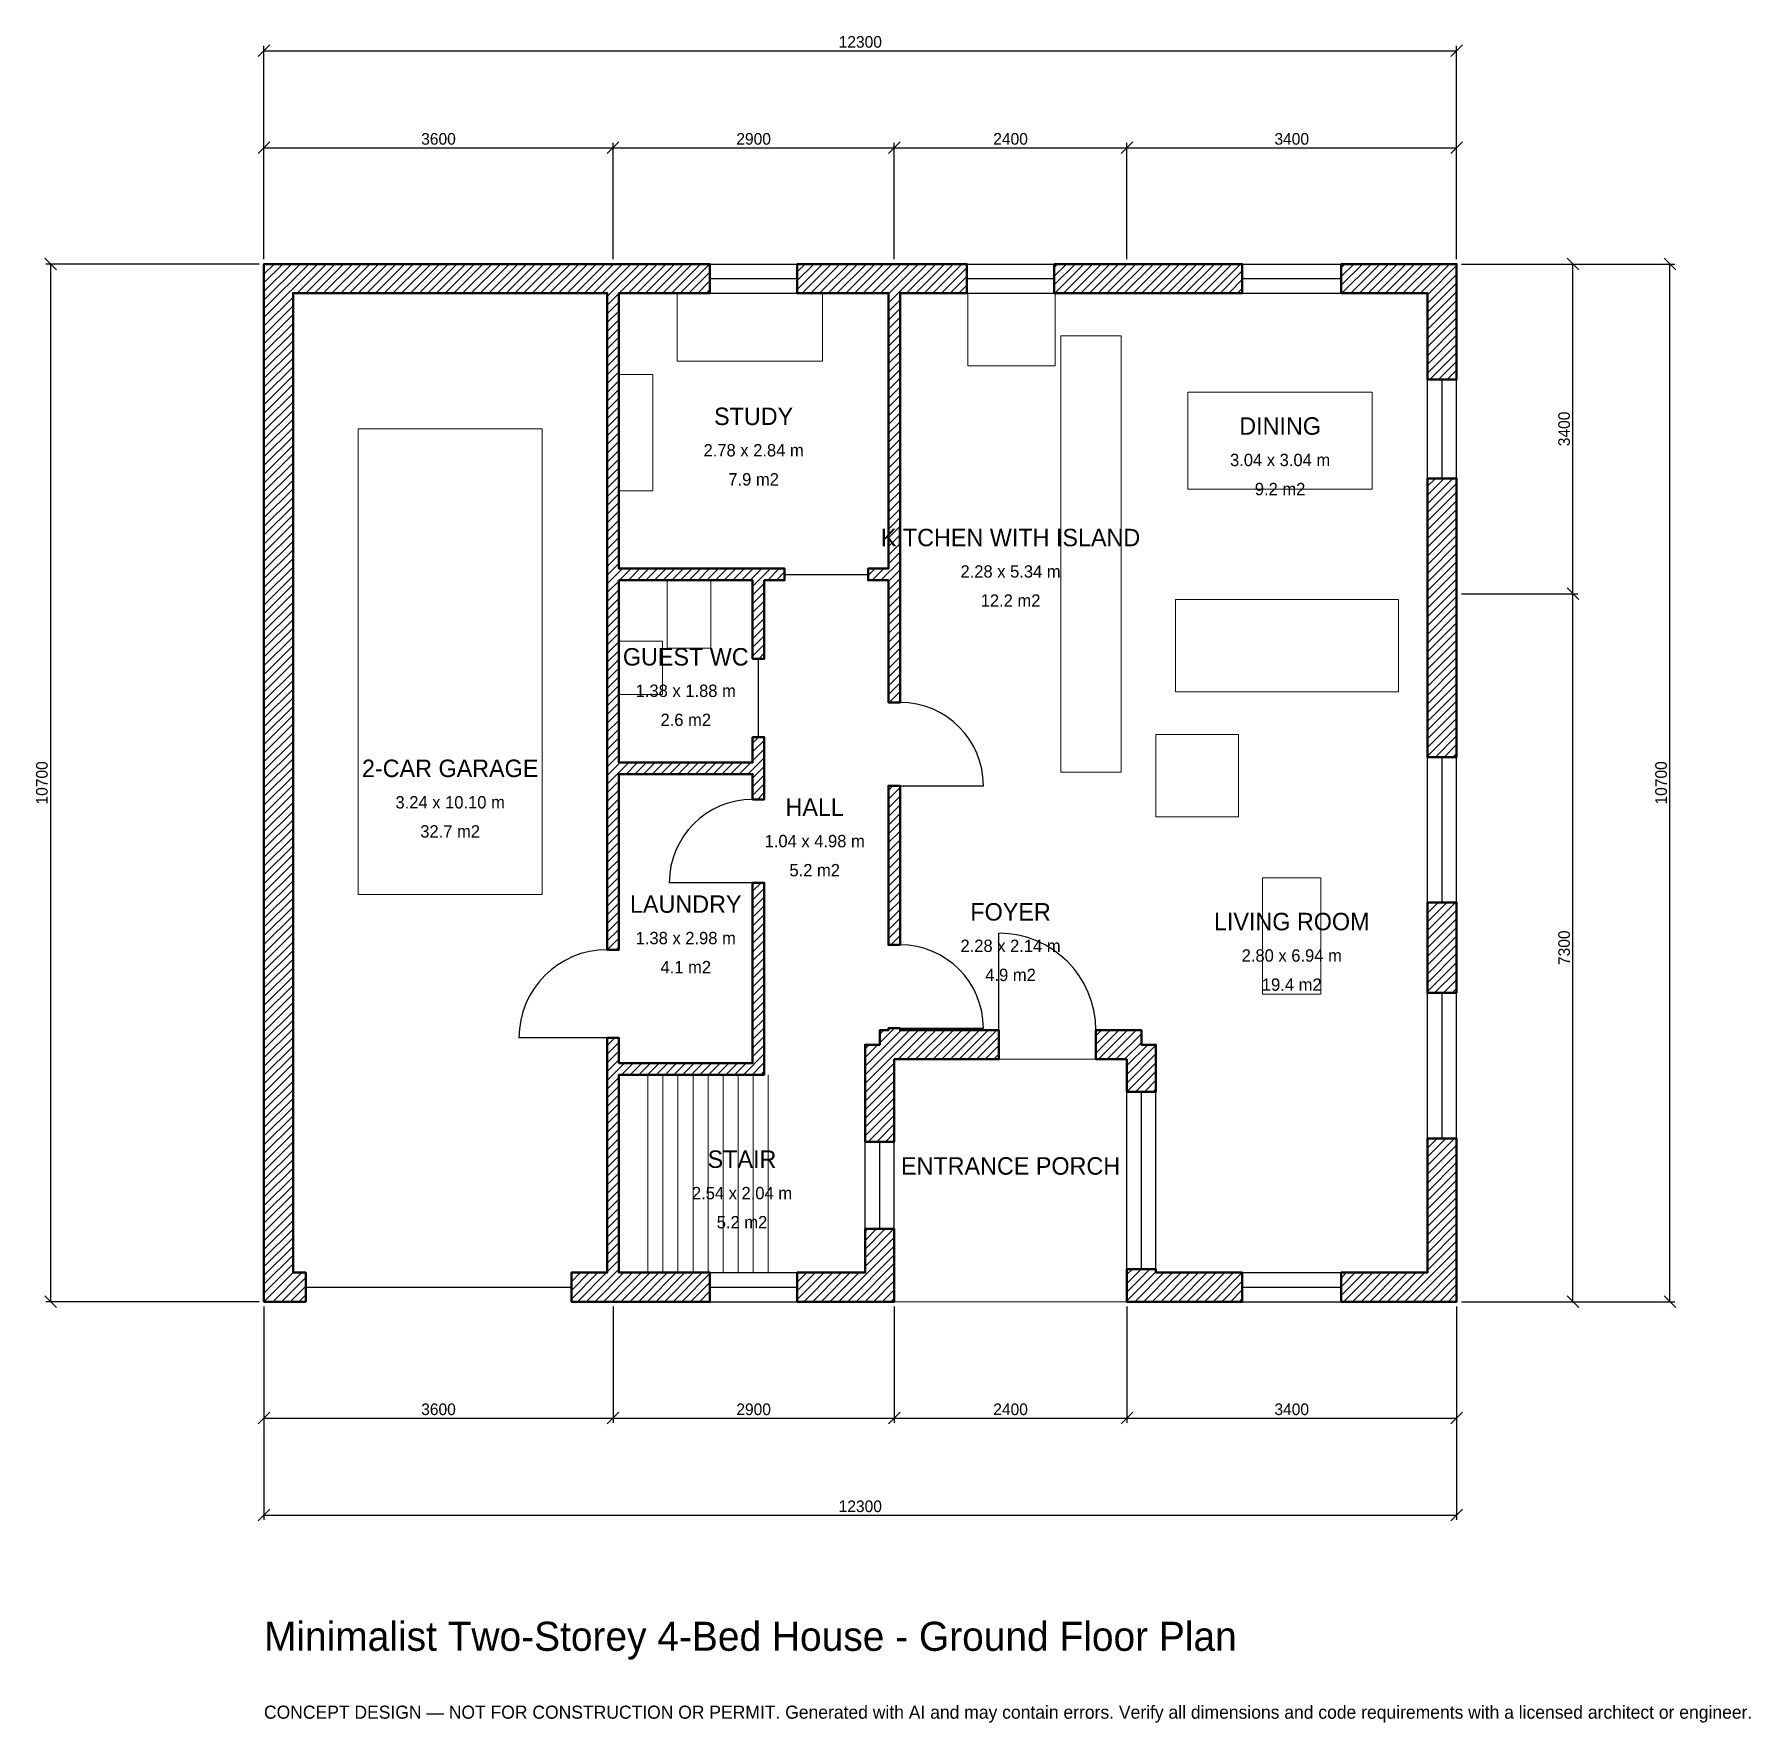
# Model space of a CAD drawing. Header units: millimetres. Extents: x -2369 to 15333, y -4341 to 13069.
import ezdxf
from ezdxf.enums import TextEntityAlignment as Align

# ---------------------------------------------------------------- set-up
doc = ezdxf.new("R2010")
doc.units = ezdxf.units.MM
doc.linetypes.add('DASHED', pattern=[1.524, 1.27, -0.254])
for name, color, linetype, lineweight in [('A-ANNO-DIMS', 1, 'Continuous', 13), ('A-ANNO-TEXT', 7, 'Continuous', 18), ('A-AREA-IDEN', 7, 'Continuous', 18), ('A-DOOR', 2, 'Continuous', 25), ('A-FLOR-FIXT', 9, 'Continuous', 13), ('A-FLOR-STRS', 3, 'Continuous', 18), ('A-FURN', 9, 'Continuous', 13), ('A-GLAZ', 4, 'Continuous', 25), ('A-SITE-PAVE', 8, 'Continuous', 13), ('A-WALL', 7, 'Continuous', 50), ('A-WALL-PATT', 8, 'Continuous', 13)]:
    doc.layers.add(name, color=color, linetype=linetype, lineweight=lineweight)
doc.dimstyles.new('PLAN', dxfattribs={"dimtxt": 120, "dimasz": 80, "dimexe": 50, "dimexo": 50, "dimgap": 30, "dimtad": 1, "dimdec": 0, "dimtsz": 60, "dimcen": 2.5, "dimclrd": 1, "dimclre": 1, "dimazin": 3, "dimtfac": 1, "dimtmove": 0, "dimatfit": 3})

msp = doc.modelspace()

# ---------------------------------------------------------------- hatches: boundary and pattern name
at = {"layer": 'A-WALL-PATT'}
h = msp.add_hatch(dxfattribs=at)
h.set_pattern_fill('ANSI31', color=8, scale=20)
h.paths.add_polyline_path([(6200, -0.001), (6200, 0), (5500, 0), (5500, 300), (6200, 300), (6200, 750), (6500, 750), (6500, 300), (6500.001, 300), (6500.001, 0), (6500, 0), (6500, -0.001), (6200, -0.001)])
h.paths.add_polyline_path([(3750, 0), (3660, 0), (3660, -0.001), (3540, -0.001), (3540, 0), (3450, 0), (3170, 0), (3170, 300), (3450, 300), (3540, 300), (3540, 2340), (3540, 2460), (3540, 2720), (3660, 2720), (3660, 2460), (5040, 2460), (5040, 4320), (5160, 4320), (5160, 2460), (5160, 2340), (5040, 2340), (3660, 2340), (3660, 300), (3750, 300), (4600, 300), (4600, 0), (3750, 0)])
h.paths.add_polyline_path([(300, 0), (300, -0.001), (0, -0.001), (0, 0), (-0.001, 0), (-0.001, 300), (0, 300), (0, 10400), (-0.001, 10400), (-0.001, 10700), (0, 10700), (0, 10700.001), (300, 10700.001), (300, 10700), (3450, 10700), (3540, 10700), (3540, 10700.001), (3660, 10700.001), (3660, 10700), (3750, 10700), (4600, 10700), (4600, 10400), (3750, 10400), (3660, 10400), (3660, 7560), (5040, 7560), (5160, 7560), (5370, 7560), (5370, 7440), (5160, 7440), (5160, 6630), (5040, 6630), (5040, 7440), (3660, 7440), (3660, 5560), (5040, 5560), (5040, 5820), (5160, 5820), (5160, 5560), (5160, 5440), (5160, 5180), (5040, 5180), (5040, 5440), (3660, 5440), (3660, 3630), (3540, 3630), (3540, 5440), (3540, 5560), (3540, 7440), (3540, 7560), (3540, 10400), (3450, 10400), (300, 10400), (300, 300), (430, 300), (430, 0), (300, 0)])
h.paths.add_polyline_path([(6350, 10700), (6440, 10700), (6440, 10700.001), (6560, 10700.001), (6560, 10700), (6650, 10700), (7250, 10700), (7250, 10400), (6650, 10400), (6560, 10400), (6560, 7560), (6560, 7440), (6560, 6180), (6440, 6180), (6440, 7440), (6230, 7440), (6230, 7560), (6440, 7560), (6440, 10400), (6350, 10400), (5500, 10400), (5500, 10700), (6350, 10700)])
h.paths.add_polyline_path([(8750, 10700), (9050, 10700), (10090, 10700), (10090, 10400), (9050, 10400), (8750, 10400), (8150, 10400), (8150, 10700), (8750, 10700)])
h.paths.add_polyline_path([(12000, 10700), (12000, 10700.001), (12300, 10700.001), (12300, 10700), (12300.001, 10700), (12300.001, 10400), (12300, 10400), (12300, 9510), (12000, 9510), (12000, 10400), (11110, 10400), (11110, 10700), (12000, 10700)])
h.paths.add_polyline_path([(12300, 7450), (12300, 7150), (12300, 5616.6667), (12000, 5616.6667), (12000, 7150), (12000, 7450), (12000, 8490), (12300, 8490), (12300, 7450)])
h.paths.add_polyline_path([(12300, 3183.3333), (12000, 3183.3333), (12000, 4116.6667), (12300, 4116.6667), (12300, 3183.3333)])
h.paths.add_polyline_path([(12300, 300), (12300.001, 300), (12300.001, 0), (12300, 0), (12300, -0.001), (12000, -0.001), (12000, 0), (11110, 0), (11110, 300), (12000, 300), (12000, 1683.3333), (12300, 1683.3333), (12300, 300)])
h.paths.add_polyline_path([(9200, 0), (9200, -0.001), (8900, -0.001), (8900, 0), (8899.999, 0), (8899.999, 300), (8900, 300), (8900, 335), (9200, 335), (9200, 300), (10090, 300), (10090, 0), (9200, 0)])
h.paths.add_polyline_path([(8900, 2500), (8580, 2500), (8580, 2800), (9050, 2800), (9050, 2650), (9200, 2650), (9200, 2165), (8900, 2165), (8900, 2500)])
h.paths.add_polyline_path([(6560, 2500), (6560, 2499.999), (6500.001, 2499.999), (6500.001, 2440), (6500, 2440), (6500, 2250), (6500, 1650), (6200, 1650), (6200, 2250), (6200, 2550), (6200, 2650), (6350, 2650), (6350, 2800), (6440, 2800), (6440, 2820), (6560, 2820), (6560, 2800), (7580, 2800), (7580, 2500), (6560, 2500)])
h.paths.add_polyline_path([(6440, 4940), (6440, 5060), (6440, 5320), (6560, 5320), (6560, 5060), (6560, 4940), (6560, 3680), (6440, 3680), (6440, 4940)])

# ---------------------------------------------------------------- linework, layer by layer
at = {"layer": 'A-DOOR'}
for p, q in [((5370, 7500), (6230, 7500)), ((5100, 5820), (5100, 6630)), ((6560, 5320), (7420, 5320)), ((5040, 4320), (4180, 4320)), ((7580, 2800), (7580, 3800)), ((3540, 2720), (2630, 2720)), ((6560, 2820), (7420, 2820))]:
    msp.add_line(p, q, dxfattribs=at)
at = {"layer": 'A-DOOR', "linetype": 'DASHED'}
msp.add_line((430, 150), (3170, 150), dxfattribs=at)
at = {"layer": 'A-DOOR'}
for centre, radius, start, end in [((6560, 5320), 860, 0, 90), ((5040, 4320), 860, 90, 180), ((7580, 2800), 1000, 0, 90), ((3540, 2720), 910, 90, 180), ((6560, 2820), 860, 0, 90)]:
    msp.add_arc(centre, radius, start, end, dxfattribs=at)
at = {"layer": 'A-FLOR-FIXT'}
for points in [[(8220, 5460), (8840, 5460), (8840, 9960), (8220, 9960)], [(4160, 6740), (4610, 6740), (4610, 7440), (4160, 7440)], [(3660, 6260), (4110, 6260), (4110, 6810), (3660, 6810)]]:
    msp.add_lwpolyline(points, close=True, dxfattribs=at)
at = {"layer": 'A-FLOR-STRS'}
for p, q in [((3960, 300), (3960, 2340)), ((4115, 300), (4115, 2340)), ((4270, 300), (4270, 2340)), ((4425, 300), (4425, 2340)), ((4580, 300), (4580, 2340)), ((4735, 300), (4735, 2340)), ((4890, 300), (4890, 2340)), ((5045, 300), (5045, 2340)), ((5200, 300), (5200, 2340))]:
    msp.add_line(p, q, dxfattribs=at)
at = {"layer": 'A-FURN'}
for points in [[(4260, 9700), (5760, 9700), (5760, 10400), (4260, 10400)], [(7260, 9650), (8160, 9650), (8160, 10400), (7260, 10400)], [(3660, 8360), (4010, 8360), (4010, 9560), (3660, 9560)], [(9530, 8380), (11430, 8380), (11430, 9380), (9530, 9380)], [(970, 4200), (2870, 4200), (2870, 9000), (970, 9000)], [(9400, 6290), (11700, 6290), (11700, 7240), (9400, 7240)], [(9200, 5000), (10050, 5000), (10050, 5850), (9200, 5850)], [(10300, 3170), (10900, 3170), (10900, 4370), (10300, 4370)]]:
    msp.add_lwpolyline(points, close=True, dxfattribs=at)
at = {"layer": 'A-GLAZ'}
for p, q in [((4600, 10700), (5500, 10700)), ((7250, 10700), (8150, 10700)), ((10090, 10700), (11110, 10700)), ((4600, 10550), (5500, 10550)), ((7250, 10550), (8150, 10550)), ((10090, 10550), (11110, 10550)), ((4600, 10400), (5500, 10400)), ((7250, 10400), (8150, 10400)), ((10090, 10400), (11110, 10400)), ((12000, 8490), (12000, 9510)), ((12150, 8490), (12150, 9510)), ((12300, 8490), (12300, 9510)), ((12000, 4116.6667), (12000, 5616.6667)), ((12150, 4116.6667), (12150, 5616.6667)), ((12300, 4116.6667), (12300, 5616.6667)), ((12000, 1683.3333), (12000, 3183.3333)), ((12150, 1683.3333), (12150, 3183.3333)), ((12300, 1683.3333), (12300, 3183.3333)), ((8900, 335), (8900, 2165)), ((9050, 335), (9050, 2165)), ((9200, 335), (9200, 2165)), ((6200, 750), (6200, 1650)), ((6350, 750), (6350, 1650)), ((6500, 750), (6500, 1650)), ((4600, 300), (5500, 300)), ((10090, 300), (11110, 300)), ((4600, 150), (5500, 150)), ((4600, 0), (5500, 0)), ((10090, 150), (11110, 150)), ((10090, 0), (11110, 0))]:
    msp.add_line(p, q, dxfattribs=at)
at = {"layer": 'A-SITE-PAVE', "linetype": 'DASHED'}
msp.add_lwpolyline([(6500, 0), (8900, 0), (8900, 2500), (6500, 2500)], close=True, dxfattribs=at)
at = {"layer": 'A-WALL'}
for points in [[(300, 0), (300, -0.001), (0, -0.001), (0, 0), (-0.001, 0), (-0.001, 300), (0, 300), (0, 10400), (-0.001, 10400), (-0.001, 10700), (0, 10700), (0, 10700.001), (300, 10700.001), (300, 10700), (3450, 10700), (3540, 10700), (3540, 10700.001), (3660, 10700.001), (3660, 10700), (3750, 10700), (4600, 10700), (4600, 10400), (3750, 10400), (3660, 10400), (3660, 7560), (5040, 7560), (5160, 7560), (5370, 7560), (5370, 7440), (5160, 7440), (5160, 6630), (5040, 6630), (5040, 7440), (3660, 7440), (3660, 5560), (5040, 5560), (5040, 5820), (5160, 5820), (5160, 5560), (5160, 5440), (5160, 5180), (5040, 5180), (5040, 5440), (3660, 5440), (3660, 3630), (3540, 3630), (3540, 5440), (3540, 5560), (3540, 7440), (3540, 7560), (3540, 10400), (3450, 10400), (300, 10400), (300, 300), (430, 300), (430, 0), (300, 0)], [(6350, 10700), (6440, 10700), (6440, 10700.001), (6560, 10700.001), (6560, 10700), (6650, 10700), (7250, 10700), (7250, 10400), (6650, 10400), (6560, 10400), (6560, 7560), (6560, 7440), (6560, 6180), (6440, 6180), (6440, 7440), (6230, 7440), (6230, 7560), (6440, 7560), (6440, 10400), (6350, 10400), (5500, 10400), (5500, 10700), (6350, 10700)], [(8750, 10700), (9050, 10700), (10090, 10700), (10090, 10400), (9050, 10400), (8750, 10400), (8150, 10400), (8150, 10700), (8750, 10700)], [(12000, 10700), (12000, 10700.001), (12300, 10700.001), (12300, 10700), (12300.001, 10700), (12300.001, 10400), (12300, 10400), (12300, 9510), (12000, 9510), (12000, 10400), (11110, 10400), (11110, 10700), (12000, 10700)], [(12300, 7450), (12300, 7150), (12300, 5616.6667), (12000, 5616.6667), (12000, 7150), (12000, 7450), (12000, 8490), (12300, 8490), (12300, 7450)], [(6440, 4940), (6440, 5060), (6440, 5320), (6560, 5320), (6560, 5060), (6560, 4940), (6560, 3680), (6440, 3680), (6440, 4940)], [(3750, 0), (3660, 0), (3660, -0.001), (3540, -0.001), (3540, 0), (3450, 0), (3170, 0), (3170, 300), (3450, 300), (3540, 300), (3540, 2340), (3540, 2460), (3540, 2720), (3660, 2720), (3660, 2460), (5040, 2460), (5040, 4320), (5160, 4320), (5160, 2460), (5160, 2340), (5040, 2340), (3660, 2340), (3660, 300), (3750, 300), (4600, 300), (4600, 0), (3750, 0)], [(12300, 3183.3333), (12000, 3183.3333), (12000, 4116.6667), (12300, 4116.6667), (12300, 3183.3333)], [(6560, 2500), (6560, 2499.999), (6500.001, 2499.999), (6500.001, 2440), (6500, 2440), (6500, 2250), (6500, 1650), (6200, 1650), (6200, 2250), (6200, 2550), (6200, 2650), (6350, 2650), (6350, 2800), (6440, 2800), (6440, 2820), (6560, 2820), (6560, 2800), (7580, 2800), (7580, 2500), (6560, 2500)], [(8900, 2500), (8580, 2500), (8580, 2800), (9050, 2800), (9050, 2650), (9200, 2650), (9200, 2165), (8900, 2165), (8900, 2500)], [(12300, 300), (12300.001, 300), (12300.001, 0), (12300, 0), (12300, -0.001), (12000, -0.001), (12000, 0), (11110, 0), (11110, 300), (12000, 300), (12000, 1683.3333), (12300, 1683.3333), (12300, 300)], [(6200, -0.001), (6200, 0), (5500, 0), (5500, 300), (6200, 300), (6200, 750), (6500, 750), (6500, 300), (6500.001, 300), (6500.001, 0), (6500, 0), (6500, -0.001), (6200, -0.001)], [(9200, 0), (9200, -0.001), (8900, -0.001), (8900, 0), (8899.999, 0), (8899.999, 300), (8900, 300), (8900, 335), (9200, 335), (9200, 300), (10090, 300), (10090, 0), (9200, 0)]]:
    msp.add_lwpolyline(points, close=True, dxfattribs=at)

# ---------------------------------------------------------------- texts
at = {"layer": 'A-ANNO-TEXT'}
for s, height, p in [('Minimalist Two-Storey 4-Bed House - Ground Floor Plan', 300, (0, -3600)), ('CONCEPT DESIGN — NOT FOR CONSTRUCTION OR PERMIT. Generated with AI and may contain errors. Verify all dimensions and code requirements with a licensed architect or engineer.', 135, (0, -4300))]:
    msp.add_text(s, height=height, dxfattribs=at).set_placement(p)
at = {"layer": 'A-AREA-IDEN'}
for s, height, p in [('STUDY', 180, (5050, 9130)), ('DINING', 180, (10480, 9030)), ('2.78 x 2.84 m', 127.5, (5050, 8780)), ('3.04 x 3.04 m', 127.5, (10480, 8680)), ('7.9 m2', 127.5, (5050, 8480)), ('9.2 m2', 127.5, (10480, 8380)), ('KITCHEN WITH ISLAND', 180, (7700, 7880)), ('2.28 x 5.34 m', 127.5, (7700, 7530)), ('12.2 m2', 127.5, (7700, 7230)), ('GUEST WC', 180, (4350, 6650)), ('1.38 x 1.88 m', 127.5, (4350, 6300)), ('2.6 m2', 127.5, (4350, 6000)), ('2-CAR GARAGE', 180, (1920, 5500)), ('3.24 x 10.10 m', 127.5, (1920, 5150)), ('HALL', 180, (5680, 5100)), ('32.7 m2', 127.5, (1920, 4850)), ('1.04 x 4.98 m', 127.5, (5680, 4750)), ('5.2 m2', 127.5, (5680, 4450)), ('LAUNDRY', 180, (4350, 4100)), ('FOYER', 180, (7700, 4020)), ('LIVING ROOM', 180, (10600, 3920)), ('1.38 x 2.98 m', 127.5, (4350, 3750)), ('2.28 x 2.14 m', 127.5, (7700, 3670)), ('2.80 x 6.94 m', 127.5, (10600, 3570)), ('4.1 m2', 127.5, (4350, 3450)), ('4.9 m2', 127.5, (7700, 3370)), ('19.4 m2', 127.5, (10600, 3270)), ('STAIR', 180, (4930, 1470)), ('ENTRANCE PORCH', 180, (7700, 1400)), ('2.54 x 2.04 m', 127.5, (4930, 1120)), ('5.2 m2', 127.5, (4930, 820))]:
    msp.add_text(s, height=height, dxfattribs=at).set_placement(p, align=Align.MIDDLE_CENTER)

# ---------------------------------------------------------------- dimensions: what is measured, and where the dimension line sits
at = {"layer": 'A-ANNO-DIMS'}
for base, p1, p2, text in [((0, 12900), (0, 10700), (12300, 10700), '12300'), ((0, 11900), (0, 10700), (3600, 10700), '3600'), ((3600, 11900), (3600, 10700), (6500, 10700), '2900'), ((6500, 11900), (6500, 10700), (8900, 10700), '2400'), ((8900, 11900), (8900, 10700), (12300, 10700), '3400'), ((0, -1200), (0, 0), (3600, 0), '3600'), ((0, -2200), (0, 0), (12300, 0), '12300'), ((3600, -1200), (3600, 0), (6500, 0), '2900'), ((6500, -1200), (6500, 0), (8900, 0), '2400'), ((8900, -1200), (8900, 0), (12300, 0), '3400')]:
    msp.add_linear_dim(base=base, p1=p1, p2=p2, text=text, dimstyle='PLAN', dxfattribs=at).render()
for base, p1, p2, text in [((-2200, 0), (0, 0), (0, 10700), '10700'), ((13500, 7300), (12300, 7300), (12300, 10700), '3400'), ((14500, 0), (12300, 0), (12300, 10700), '10700'), ((13500, 0), (12300, 0), (12300, 7300), '7300')]:
    msp.add_linear_dim(base=base, p1=p1, p2=p2, angle=90, text=text, dimstyle='PLAN', dxfattribs=at).render()

doc.saveas('drawing.dxf')
